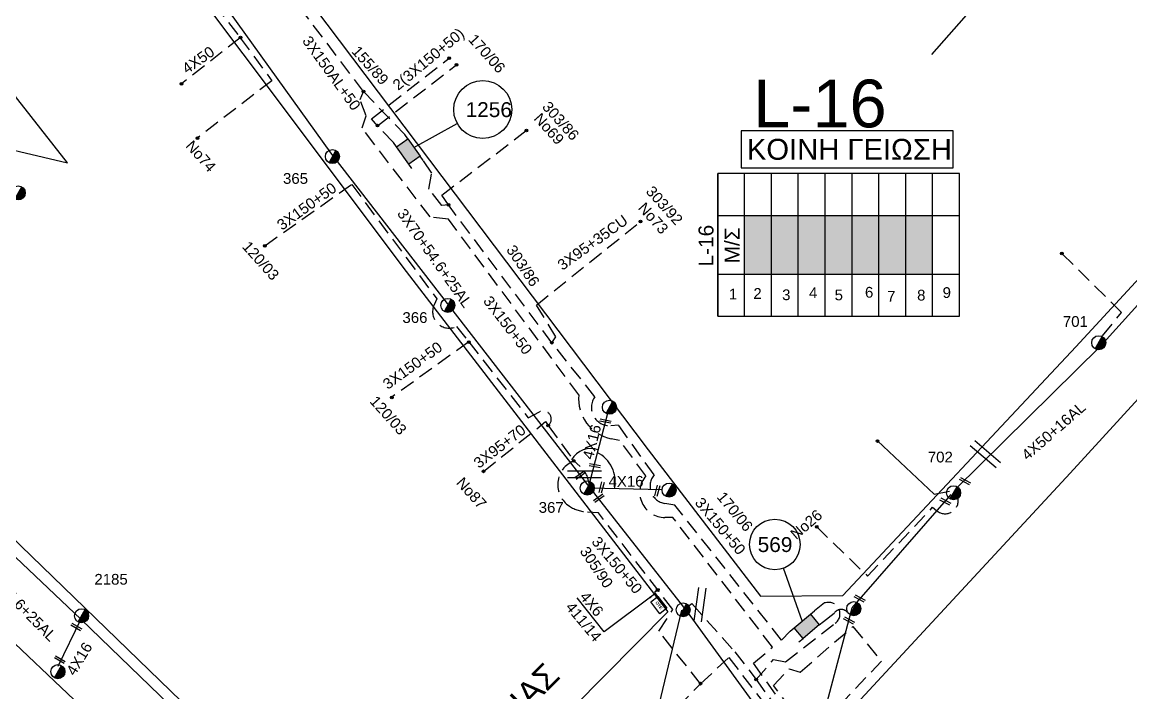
# Model space of a CAD drawing. Header units: millimetres. Extents: x 839 to 3144, y 747 to 1790.
# Drawn here: x 2443.5 to 2629.3, y 1458.9 to 1571.3 of the extents above; entities that cross this region are included whole.
import ezdxf
from ezdxf.enums import TextEntityAlignment as Align

# ---------------------------------------------------------------- set-up
doc = ezdxf.new("R2010")
doc.units = ezdxf.units.MM
doc.linetypes.add('DASHED', pattern=[19.05, 12.7, -6.35])
for name, color, linetype in [('Link Box 4 Διευθύνσεων', 7, 'Continuous'), ('Pillar OTE', 7, 'Continuous'), ('Ασφαλειοκιβώτια Χ.Τ 9 αναχωρήσεων', 7, 'Continuous'), ('Γέφυρες Εναερίου Δικτύου', 7, 'DASHED'), ('Γυμνά εναέρια ΧΤ (3Φ)   4x16AL', 7, 'Continuous'), ('Γυμνά εναέρια ΧΤ και ΦΟΠ (3Φ)   4x50+16AL', 7, 'Continuous'), ('Εναέρια παροχή ΧΤ 4x16', 7, 'SYN_LINE'), ('Επιγραφές - Σχήματα', 7, 'Continuous'), ('Καλώδια ΧΤ   3x150+50AL', 7, 'DASHED'), ('Καλώδια ΧΤ   3x150+50CU', 7, 'DASHED'), ('Καλώδια ΧΤ   3x150AL+50CU', 7, 'DASHED'), ('Καλώδια ΧΤ   3x95+35CU', 7, 'DASHED'), ('Καλώδια ΧΤ   4x50AL', 7, 'DASHED'), ('Μηχανική τομή', 7, 'Continuous'), ('Στύλος ΦΜ', 7, 'Continuous'), ('Στύλος ΦΜ @ 1', 7, 'Continuous'), ('Συνδέσεις', 7, 'Continuous'), ('Συνεστραμμένα ΧΤ   3x70+54.6+25AL', 7, 'SYN_LINE'), ('Τομή', 7, 'Continuous'), ('Υπόβαθρο ΔΕΗ', 7, 'Continuous')]:
    doc.layers.add(name, color=color, linetype=linetype)
doc.styles.get("Standard").update_dxf_attribs({"font": 'ARIAL.TTF'})
doc.linetypes.add('SYN_LINE', pattern='A,0.5,-0.0001,["/\\/\\/\\/",Standard,S=0.1,R=0,X=0,Y=-0.05],-0.25', length=0.7501)
doc.dimstyles.new('ISO-25', dxfattribs={"dimtxt": 2.5, "dimasz": 2.5, "dimexe": 1.25, "dimexo": 0.625, "dimtad": 1, "dimtxsty": 'Standard', "dimcen": 2.5, "dimadec": 0, "dimazin": 0, "dimtfac": 1, "dimtmove": 0, "dimatfit": 3, "dimfxl": 1, "dimarcsym": 0})

# ---------------------------------------------------------------- blocks, each defined once
blk = doc.blocks.new('ΑΣΦΑΛΕΙΟΚΙΒΩΤΙΟ ΥΠΟΣΤΑΘΜΟΥ 9 ΑΝΑΧΩΡΗΣΕΩΝ')
at = {"layer": 'Ασφαλειοκιβώτια Χ.Τ 9 αναχωρήσεων', "ltscale": 40}
for p, q in [((-23.8, 40.36), (24.02, 40.36)), ((-9.72, 40.36), (-9.72, -40.64)), ((9.94, 40.36), (9.94, -40.64)), ((-23.8, 31.36), (24.02, 31.36)), ((-23.8, 22.36), (24.02, 22.36)), ((-23.8, 13.36), (24.02, 13.36)), ((-23.8, 4.36), (24.02, 4.36)), ((-23.8, -4.64), (24.02, -4.64)), ((-23.8, -13.64), (24.02, -13.64)), ((-23.8, -22.64), (24.02, -22.64)), ((-23.8, -31.64), (24.02, -31.64))]:
    blk.add_line(p, q, dxfattribs=at)
at = {"layer": 'Ασφαλειοκιβώτια Χ.Τ 9 αναχωρήσεων'}
blk.add_lwpolyline([(-23.8, -40.64), (24.02, -40.64), (24.02, 40.36), (-23.8, 40.36)], close=True, dxfattribs=at)
for s, p in [('1', (-18.19, 36.66)), ('2', (-17.99, 28.44)), ('3', (-18.43, 18.79)), ('4', (-17.74, 9.77)), ('5', (-18.47, 1.19)), ('6', (-17.59, -8.98)), ('7', (-18.93, -16.39)), ('8', (-18.55, -26.45)), ('9', (-17.69, -35))]:
    blk.add_text(s, height=3.6, rotation=270, dxfattribs=at).set_placement(p)
at = {"layer": 'Ασφαλειοκιβώτια Χ.Τ 9 αναχωρήσεων', "ltscale": 40}
for tag, height, p in [('ΟΝΟΜΑ', 5, (-0.16, 44.31)), ('ΚΕΙΜΕΝΟ 1', 2, (17.06, 35.59)), ('ΚΕΙΜΕΝΟ 2', 2, (17.06, 26.88)), ('ΚΕΙΜΕΝΟ 3', 2, (17.06, 17.69)), ('ΚΕΙΜΕΝΟ 4', 2, (17.06, 8.71)), ('ΚΕΙΜΕΝΟ 5', 2, (17.06, -0.13)), ('ΚΕΙΜΕΝΟ 6', 2, (17.06, -9.05)), ('ΚΕΙΜΕΝΟ 7', 2, (17.06, -18.13)), ('ΚΕΙΜΕΝΟ 8', 2, (17.06, -26.85)), ('ΚΕΙΜΕΝΟ 9', 2, (17.06, -35.99)), ('ΣΧ', 2, (-0.1, -42.64))]:
    blk.add_attdef(tag, text='', height=height, dxfattribs=at).set_placement(p, align=Align.MIDDLE_CENTER)
blk = doc.blocks.new('ΥΠΑΡΧΩΝ ΤΣΙΜΕΝΤΕΝΙΟΣ ΣΤΥΛΟΣ')
at = {"layer": 'Στύλος ΦΜ'}
blk.add_hatch(color=7, dxfattribs=at).paths.add_polyline_path([(-1.29, -2.28, 0.574793), (2.62, 0, 0.268822), (1.3, 2.27)])
at = {"layer": 'Στύλος ΦΜ', "color": 7}
blk.add_line((-1.29, -2.28), (1.3, 2.27), dxfattribs=at)
blk.add_circle((0, 0), 2.62, dxfattribs=at)
at = {"layer": 'Στύλος ΦΜ', "flags": 4}
for tag, p in [('ΑΡΙΘΜΟΣ', (-4.68, 8.05)), ('ΤΥΠΟΣ', (-4.91, 3.03))]:
    blk.add_attdef(tag, p, '', height=4, dxfattribs=at)
blk = doc.blocks.new('ΤΟΜΗ')
at = {"layer": 'Τομή', "ltscale": 40}
for p, q in [((-5.68, 0), (5.68, 0)), ((5.68, -2.33), (-5.68, -2.33))]:
    blk.add_line(p, q, dxfattribs=at)
blk = doc.blocks.new('LINK BOX 4 ΑΝΑΧΩΡΗΣΕΩΝ')
at = {"layer": 'Link Box 4 Διευθύνσεων', "ltscale": 40}
blk.add_hatch(color=256, dxfattribs=at).paths.add_polyline_path([(-3.54, 0), (-3.54, -4.67), (3.54, -4.67), (3.54, 0)])
for p, q in [((-3.54, 0), (-5.33, 0)), ((5.33, 0), (3.54, 0)), ((-3.54, -4.67), (-5.33, -4.67)), ((5.33, -4.67), (3.54, -4.67))]:
    blk.add_line(p, q, dxfattribs=at)
blk.add_lwpolyline([(-3.54, -4.67), (-3.54, 0), (3.54, 0), (3.54, -4.67)], close=True, dxfattribs=at)
blk = doc.blocks.new('ΜΗΧΑΝΙΚΗ ΤΟΜΗ')
at = {"layer": 'Μηχανική τομή', "ltscale": 40}
for p, q in [((-1.89, 0.78), (1.89, 0.78)), ((1.89, 0), (-1.89, 0))]:
    blk.add_line(p, q, dxfattribs=at)
blk = doc.blocks.new('A$C3F94617C')
at = {"layer": 'Μηχανική τομή', "xscale": 0.5, "yscale": 0.5, "zscale": 0.5}
blk.add_blockref('ΜΗΧΑΝΙΚΗ ΤΟΜΗ', (0.95, 0), dxfattribs=at)
blk = doc.blocks.new('_ΣΥΝΔΕΣΗ')
at = {"layer": 'Συνδέσεις', "linetype": 'SYN_LINE', "ltscale": 40}
blk.add_hatch(color=256, dxfattribs=at).paths.add_polyline_path([(0.5, -0.01, 1), (-0.5, -0.01, 1)])
at = {"layer": 'Συνδέσεις'}
blk.add_circle((0, -0.01), 0.5, dxfattribs=at)
blk = doc.blocks.new('TSONTA XT1')
at = {"ltscale": 40}
h = blk.add_hatch(color=256, dxfattribs=at)
h.dxf.hatch_style = 1
h.paths.add_polyline_path([(595.96, 2487.66), (597.07, 2488.77), (595.96, 2489.87), (594.85, 2488.77)])
blk.add_lwpolyline([(594.85, 2488.77), (595.96, 2489.87), (597.07, 2488.77), (595.96, 2487.66)], close=True, dxfattribs=at)
blk = doc.blocks.new('PILLAR ΟΤΕ')
at = {"layer": 'Pillar OTE', "ltscale": 40}
blk.add_lwpolyline([(-3.31, 2.02), (3.39, 2.02), (3.39, -1.99), (-3.31, -1.99)], close=True, dxfattribs=at)
at = {"layer": 'Pillar OTE', "insert": (-1.81, 0.71), "char_height": 1.3575, "width": 109.961, "attachment_point": 1}
blk.add_mtext('{\\fArial|b1|i0|c161|p34;OTE}', dxfattribs=at)

msp = doc.modelspace()

# ---------------------------------------------------------------- hatches: boundary and pattern name
at = {"layer": 'Ασφαλειοκιβώτια Χ.Τ 9 αναχωρήσεων', "ltscale": 0.2}
for color, points in [(151, [(2564.53, 1538.85), (2564.53, 1529.03), (2569.03, 1529.03), (2569.03, 1538.85)]), (6, [(2569.03, 1538.85), (2569.03, 1529.03), (2573.53, 1529.03), (2573.53, 1538.85)]), (85, [(2573.53, 1538.85), (2573.53, 1529.03), (2578.03, 1529.03), (2578.03, 1538.85)]), (1, [(2578.03, 1538.85), (2578.03, 1529.03), (2582.53, 1529.03), (2582.53, 1538.85)]), (2, [(2582.53, 1538.85), (2582.53, 1529.03), (2587.03, 1529.03), (2587.03, 1538.85)]), (27, [(2587.03, 1538.85), (2587.03, 1529.03), (2591.53, 1529.03), (2591.53, 1538.85)]), (30, [(2591.53, 1538.85), (2591.53, 1529.03), (2596.03, 1529.03), (2596.03, 1538.85)])]:
    msp.add_hatch(color=color, dxfattribs=at).paths.add_polyline_path(points)

# ---------------------------------------------------------------- linework, layer by layer
at = {"layer": 'Γέφυρες Εναερίου Δικτύου', "color": 6, "ltscale": 0.2}
for points in [[(2500.67, 1559.62), (2487.9, 1576.51), (2486.51, 1576.68, -0.588524), (2484.78, 1580.91), (2475.76, 1592.77), (2471.36, 1598.06), (2470.25, 1599.89)], [(2579.15, 1441.33, 0.357235), (2579.59, 1446.6, 0.157306), (2576.27, 1449.27), (2566.01, 1463.84), (2569.21, 1466.48), (2552.52, 1488.24), (2551.17, 1488.24, -0.641564), (2547.98, 1495.21), (2543.58, 1501.16), (2542.16, 1501.45, -0.387263), (2536.75, 1508.79), (2514.89, 1538.24), (2511.81, 1538.61), (2500.42, 1553.53), (2501.11, 1555.54), (2500.1, 1558.3), (2500.67, 1559.62), (2507.57, 1552.44)]]:
    msp.add_lwpolyline(points, format="xyb", dxfattribs=at)
at = {"layer": 'Γέφυρες Εναερίου Δικτύου', "color": 2, "ltscale": 0.2}
msp.add_lwpolyline([(2480, 1568.66), (2485.3, 1561.44), (2472.82, 1551.86)], dxfattribs=at)
at = {"layer": 'Γέφυρες Εναερίου Δικτύου', "color": 85, "ltscale": 0.2}
for points in [[(2502.99, 1553.91), (2501.98, 1555.08), (2515, 1565.22)], [(2505.66, 1551.09), (2502.99, 1553.91), (2516.25, 1564.1)], [(2514.9, 1540.62), (2513.8, 1542.26), (2528.45, 1553.49)]]:
    msp.add_lwpolyline(points, dxfattribs=at)
at = {"layer": 'Γέφυρες Εναερίου Δικτύου', "color": 1, "ltscale": 0.2}
for points in [[(2498.68, 1544.07), (2512.96, 1524.89), (2512.49, 1523.86, 0.706366), (2516.24, 1520.27), (2518.3, 1517.66), (2528.27, 1504.95), (2530.17, 1505.93, -0.914749), (2531.61, 1503.67), (2535.93, 1497.72)], [(2526.77, 1431.72), (2528.06, 1433.26), (2529.18, 1432.15), (2557.15, 1460.38), (2561.87, 1464.76), (2575.75, 1446.76), (2576.62, 1446.58, -0.598512), (2578.09, 1442.65, -0.486573)]]:
    msp.add_lwpolyline(points, format="xyb", dxfattribs=at)
at = {"layer": 'Γέφυρες Εναερίου Δικτύου', "color": 133, "ltscale": 0.2}
msp.add_lwpolyline([(2624.53, 1518.67), (2627.69, 1522.6), (2617.69, 1532.5)], dxfattribs=at)
at = {"layer": 'Γέφυρες Εναερίου Δικτύου', "color": 1, "ltscale": 0.2}
for points in [[(2518.3, 1517.66), (2505.38, 1508.39)], [(2520.77, 1495.97), (2531.17, 1504.3), (2531.61, 1503.67)]]:
    msp.add_lwpolyline(points, dxfattribs=at)
at = {"layer": 'Γέφυρες Εναερίου Δικτύου', "color": 27, "linetype": 'SYN_LINE', "ltscale": 15}
msp.add_lwpolyline([(2586.8, 1501.06), (2596.32, 1492.15), (2598.87, 1492.66)], dxfattribs=at)
at = {"layer": 'Γέφυρες Εναερίου Δικτύου', "color": 27, "linetype": 'Continuous', "ltscale": 0.2}
msp.add_lwpolyline([(2582.55, 1473.1), (2599.16, 1492.11)], dxfattribs=at)
at = {"layer": 'Γέφυρες Εναερίου Δικτύου', "color": 27, "ltscale": 0.2}
for points in [[(2576.61, 1486.67), (2585.13, 1478.41), (2596.04, 1489.95), (2596.76, 1489.36, 0.691209), (2600.3, 1491.41, -1.177552)], [(2577.73, 1470.8), (2579.54, 1472.22, -0.475913), (2581.72, 1472.39, 0.107065)]]:
    msp.add_lwpolyline(points, format="xyb", dxfattribs=at)
at = {"layer": 'Γέφυρες Εναερίου Δικτύου', "color": 85, "ltscale": 0.2}
for points in [[(2554.57, 1472.98), (2555.66, 1473.8), (2562.91, 1465.74), (2566.45, 1461.09), (2572.43, 1452.81), (2576.43, 1447.57), (2577.63, 1447.05, -0.540563), (2578.58, 1442.03, -0.489729)], [(2566.45, 1461.09), (2569.37, 1464.44), (2571.38, 1464.05), (2579.71, 1470.52, 0.864836), (2577.94, 1473.91), (2576.24, 1472.6)]]:
    msp.add_lwpolyline(points, format="xyb", dxfattribs=at)
at = {"layer": 'Γέφυρες Εναερίου Δικτύου', "color": 27, "linetype": 'SYN_LINE', "ltscale": 20}
msp.add_lwpolyline([(2575.37, 1445.87), (2582.55, 1473.1)], dxfattribs=at)
at = {"layer": 'Γυμνά εναέρια ΧΤ (3Φ)   4x16AL', "color": 1, "linetype": 'Continuous', "ltscale": 0.2}
for points in [[(2538.48, 1493.72), (2541.61, 1505.72)], [(2538.66, 1493.21), (2550.77, 1492.92)]]:
    msp.add_lwpolyline(points, dxfattribs=at)
at = {"layer": 'Γυμνά εναέρια ΧΤ και ΦΟΠ (3Φ)   4x50+16AL', "color": 133, "ltscale": 0.2}
msp.add_lwpolyline([(2599.9, 1493.04), (2624.11, 1516.92), (2648.28, 1543.65), (2676.09, 1571.36), (2704.5, 1592.23), (2732.69, 1613), (2758.56, 1632.98), (2785.73, 1642.34)], dxfattribs=at)
at = {"layer": 'Γυμνά εναέρια ΧΤ και ΦΟΠ (3Φ)   4x50+16AL', "color": 1, "ltscale": 0.2}
msp.add_lwpolyline([(2514.57, 1414.26), (2533.03, 1433.69), (2548.31, 1448.91), (2554.01, 1472.69)], dxfattribs=at)
at = {"layer": 'Εναέρια παροχή ΧΤ 4x16', "color": 27, "ltscale": 20}
msp.add_lwpolyline([(2453.3, 1471.17), (2449.44, 1463.26)], dxfattribs=at)
at = {"layer": 'Επιγραφές - Σχήματα', "linetype": 'Continuous', "ltscale": 0.2}
for p, q in [((2509.11, 1550.27), (2516.38, 1554.28)), ((2574.19, 1470.89), (2571.02, 1479.73))]:
    msp.add_line(p, q, dxfattribs=at)
at = {"layer": 'Επιγραφές - Σχήματα', "color": 190}
msp.add_lwpolyline([(2563.96, 1546.87), (2599.47, 1546.87), (2599.47, 1553.04), (2563.96, 1553.04)], close=True, dxfattribs=at)
at = {"layer": 'Επιγραφές - Σχήματα', "ltscale": 0.2}
for centre, radius in [((2520.64, 1556.62), 4.86), ((2569.59, 1483.72), 4.24)]:
    msp.add_circle(centre, radius, dxfattribs=at)
at = {"layer": 'Επιγραφές - Σχήματα', "linetype": 'Continuous', "ltscale": 0.2}
for centre, radius, start, end in [((2538.72, 1496.16), 3.63, 68.3962, 151.1547), ((2537.37, 1494.24), 5.48, 347.992, 63.6718)]:
    msp.add_arc(centre, radius, start, end, dxfattribs=at)
at = {"layer": 'Καλώδια ΧΤ   3x150+50AL', "color": 85, "ltscale": 0.2}
msp.add_lwpolyline([(2572.14, 1469.19), (2570.7, 1467.7), (2552.86, 1490.32), (2551.15, 1490.59, -0.583474), (2549.37, 1495.38), (2543.4, 1503.69), (2542.1, 1503.62, -0.627418), (2539.43, 1508.48), (2532.23, 1517.54), (2514.9, 1540.62), (2513.8, 1540.55), (2511.61, 1543.29), (2512.11, 1545.94), (2510.65, 1548.1)], format="xyb", dxfattribs=at)
at = {"layer": 'Καλώδια ΧΤ   3x150+50AL', "color": 1, "ltscale": 0.2}
msp.add_lwpolyline([(2484.12, 1533.79), (2498.68, 1544.07)], dxfattribs=at)
at = {"layer": 'Καλώδια ΧΤ   3x150+50AL', "color": 30, "ltscale": 0.2}
msp.add_lwpolyline([(2579.7, 1440.64, 0.528949), (2577.02, 1450), (2569.37, 1460.08), (2572.01, 1462.85), (2573.86, 1462.32), (2582.66, 1469.97), (2587.46, 1464.17), (2579.85, 1456.13), (2593.44, 1437.34), (2594.43, 1435.8), (2605.7, 1419.74), (2607.88, 1421.28), (2609.01, 1419.03), (2609.85, 1419.17, -1.314314), (2609.57, 1416.5)], format="xyb", dxfattribs=at)
at = {"layer": 'Καλώδια ΧΤ   3x150+50CU', "color": 1, "ltscale": 0.2}
msp.add_lwpolyline([(2557.15, 1460.38), (2550.14, 1469.16), (2552.5, 1472.8), (2540.05, 1489.03), (2538.19, 1489.14, -0.127359), (2535.18, 1490.13, -0.6136), (2535.93, 1497.72), (2536.97, 1496.79, -0.19656), (2538.48, 1493.72, 0.93399)], format="xyb", dxfattribs=at)
at = {"layer": 'Καλώδια ΧΤ   3x150AL+50CU', "color": 1, "linetype": 'DASHED', "ltscale": 0.5}
msp.add_lwpolyline([(2549.7, 1475.89), (2549.41, 1475.64), (2549.94, 1475.01)], dxfattribs=at)
at = {"layer": 'Καλώδια ΧΤ   3x95+35CU', "color": 85, "ltscale": 0.2}
msp.add_lwpolyline([(2532.23, 1517.54), (2532.91, 1518.5), (2529.63, 1523.84), (2547.07, 1537.83)], dxfattribs=at)
at = {"layer": 'Καλώδια ΧΤ   4x50AL', "color": 2, "ltscale": 0.2}
msp.add_lwpolyline([(2473.37, 1577.22), (2480, 1568.66), (2470.14, 1560.95)], dxfattribs=at)
at = {"layer": 'Συνεστραμμένα ΧΤ   3x70+54.6+25AL', "color": 2, "ltscale": 20}
msp.add_lwpolyline([(2574.85, 1445.03), (2554.98, 1472.44), (2538.66, 1493.21), (2515.15, 1523.58), (2495.35, 1549.15), (2472.95, 1580.35), (2454.52, 1603.83), (2431.94, 1634.82)], dxfattribs=at)
at = {"layer": 'Συνεστραμμένα ΧΤ   3x70+54.6+25AL', "color": 27, "ltscale": 20}
msp.add_lwpolyline([(2513.47, 1413.94), (2481.41, 1444.05), (2453.3, 1471.17), (2425.94, 1497.11)], dxfattribs=at)
at = {"layer": 'Υπόβαθρο ΔΕΗ'}
for points in [[(2426.85, 1766.3), (2387.21, 1711.51), (2434.67, 1649.46), (2489.97, 1707.57), (2479.68, 1717.85), (2488.37, 1726.27), (2505.4, 1708.16), (2441.21, 1640.35), (2492.26, 1573.86), (2548.36, 1499.59), (2567.17, 1475.07), (2580.99, 1475.16), (2620.05, 1516.82), (2664.68, 1565.25), (2636.17, 1611.67), (2595.85, 1565.83)], [(2433.98, 1551.68), (2451.07, 1547.67), (2353.76, 1671.77), (2369.41, 1698.41), (2379.38, 1699.2), (2453.04, 1602.47), (2507.82, 1529.48), (2551.64, 1472.45), (2504.2, 1424.43), (2416.27, 1509.59), (2351.23, 1571.11)], [(2541, 1469.09), (2536.44, 1474.8)]]:
    msp.add_lwpolyline(points, dxfattribs=at)
for points in [[(2581.88, 1455.49), (2649.56, 1361.89), (2681.23, 1317.93), (2687.56, 1318.82), (2751.73, 1419.26), (2707.21, 1494.94), (2672.08, 1553.62), (2619.06, 1495.67)], [(2359.45, 1532.18), (2367.27, 1538.24), (2464.28, 1446.15), (2494.51, 1416.39), (2443.77, 1387.97), (2384.48, 1490.8)]]:
    msp.add_lwpolyline(points, close=True, dxfattribs=at)

# ---------------------------------------------------------------- block references
at = {"layer": 'Link Box 4 Διευθύνσεων'}
for p, xscale, yscale, zscale, rotation in [((2509.11, 1550.27), 0.5000000000003142, 0.5000000000003142, 0.5000000000003142, 305.3333661697489), ((2575.68, 1469.1), 0.5000000000002269, 0.5000000000002269, 0.5000000000002269, 219.6944541561226)]:
    msp.add_blockref('LINK BOX 4 ΑΝΑΧΩΡΗΣΕΩΝ', p, dxfattribs=dict(at, xscale=xscale, yscale=yscale, zscale=zscale, rotation=rotation))
at = {"layer": 'Pillar OTE', "xscale": 0.375, "yscale": 0.375, "zscale": 0.375, "rotation": 307.5416877928374}
msp.add_blockref('PILLAR ΟΤΕ', (2550.14, 1473.57), dxfattribs=at)
at = {"layer": 'Ασφαλειοκιβώτια Χ.Τ 9 αναχωρήσεων', "xscale": 0.5, "yscale": 0.5, "zscale": 0.5, "rotation": 90}
msp.add_blockref('ΑΣΦΑΛΕΙΟΚΙΒΩΤΙΟ ΥΠΟΣΤΑΘΜΟΥ 9 ΑΝΑΧΩΡΗΣΕΩΝ', (2580.21, 1533.88), dxfattribs=at).add_auto_attribs({'ΟΝΟΜΑ': 'L-16'})
at = {"layer": 'Επιγραφές - Σχήματα', "ltscale": 0.2}
for p, rotation in [((2540.22, 1504.38), 349.0775301379986), ((2536.28, 1494.6), 35.79954785100335), ((2538.46, 1496.91), 349.0775301379986), ((2540.51, 1492.3), 75.07516287047345), ((2600.54, 1494.62), 331.9827072145849), ((2539.45, 1490.77), 35.79954785100334), ((2549.83, 1491.74), 75.07516287047345), ((2597.24, 1491.17), 331.9827072145851), ((2582.88, 1474.93), 331.9827072145851), ((2581.08, 1471.25), 331.9827072145851), ((2451.6, 1470.19), 329.7083494834487), ((2448.85, 1464.7), 329.7083494834487)]:
    msp.add_blockref('A$C3F94617C', p, dxfattribs=dict(at, rotation=rotation))
at = {"layer": 'Στύλος ΦΜ @ 1', "ltscale": 40}
ref = msp.add_blockref('ΥΠΑΡΧΩΝ ΤΣΙΜΕΝΤΕΝΙΟΣ ΣΤΥΛΟΣ', (2495.46, 1548.73), dxfattribs=dict(at, xscale=0.4499999999998181, yscale=0.4499999999998181, zscale=0.4499999999998181))
ref.add_attrib('ΤΥΠΟΣ', '365', (2487.17, 1544.16), dxfattribs={"layer": 'Στύλος ΦΜ', "height": 1.8, "flags": 4})
at = {"layer": 'Στύλος ΦΜ @ 1', "ltscale": 40, "xscale": 0.4499999999998181, "yscale": 0.4499999999998181, "zscale": 0.4499999999998181}
for p in [(2442.8, 1542.64), (2541.88, 1506.71), (2551.87, 1492.84), (2554.23, 1472.76), (2582.82, 1472.96), (2449.44, 1462.4)]:
    msp.add_blockref('ΥΠΑΡΧΩΝ ΤΣΙΜΕΝΤΕΝΙΟΣ ΣΤΥΛΟΣ', p, dxfattribs=at)
at = {"layer": 'Στύλος ΦΜ @ 1', "ltscale": 40}
ref = msp.add_blockref('ΥΠΑΡΧΩΝ ΤΣΙΜΕΝΤΕΝΙΟΣ ΣΤΥΛΟΣ', (2514.79, 1523.79), dxfattribs=dict(at, xscale=0.4499999999998181, yscale=0.4499999999998181, zscale=0.4499999999998181))
ref.add_attrib('ΑΡΙΘΜΟΣ', '366', (2507.19, 1520.85), dxfattribs={"layer": 'Στύλος ΦΜ', "height": 1.8, "flags": 4})
ref = msp.add_blockref('ΥΠΑΡΧΩΝ ΤΣΙΜΕΝΤΕΝΙΟΣ ΣΤΥΛΟΣ', (2623.87, 1517.53), dxfattribs=dict(at, xscale=0.4499999999998181, yscale=0.4499999999998181, zscale=0.4499999999998181))
ref.add_attrib('ΤΥΠΟΣ', '701', (2617.86, 1520.19), dxfattribs={"layer": 'Στύλος ΦΜ', "height": 1.8, "flags": 4})
ref = msp.add_blockref('ΥΠΑΡΧΩΝ ΤΣΙΜΕΝΤΕΝΙΟΣ ΣΤΥΛΟΣ', (2599.54, 1492.38), dxfattribs=dict(at, xscale=0.4499999999998181, yscale=0.4499999999998181, zscale=0.4499999999998181))
ref.add_attrib('ΤΥΠΟΣ', '702', (2595.23, 1497.47), dxfattribs={"layer": 'Στύλος ΦΜ', "height": 1.8, "flags": 4})
ref = msp.add_blockref('ΥΠΑΡΧΩΝ ΤΣΙΜΕΝΤΕΝΙΟΣ ΣΤΥΛΟΣ', (2538.16, 1493.18), dxfattribs=dict(at, xscale=0.4499999999998181, yscale=0.4499999999998181, zscale=0.4499999999998181))
ref.add_attrib('ΤΥΠΟΣ', '367', (2530.02, 1489.02), dxfattribs={"layer": 'Στύλος ΦΜ', "height": 1.8, "flags": 4})
ref = msp.add_blockref('ΥΠΑΡΧΩΝ ΤΣΙΜΕΝΤΕΝΙΟΣ ΣΤΥΛΟΣ', (2453.42, 1471.77), dxfattribs=dict(at, xscale=0.4499999999998181, yscale=0.4499999999998181, zscale=0.4499999999998181))
ref.add_attrib('ΤΥΠΟΣ', '2185', (2455.56, 1476.98), dxfattribs={"layer": 'Στύλος ΦΜ', "height": 1.8, "flags": 4})
at = {"layer": 'Συνδέσεις', "xscale": 0.4500000000000455, "yscale": 0.4500000000000455, "zscale": 0.4500000000000455}
for p in [(2480.05, 1568.68), (2515, 1565.22), (2516.26, 1564.11), (2470.15, 1560.93), (2500.67, 1559.63), (2502.99, 1553.92), (2527.95, 1553.11), (2472.83, 1551.84), (2514.9, 1540.63), (2547.08, 1537.84), (2484.13, 1533.77), (2617.69, 1532.5), (2518.31, 1517.64), (2532.23, 1517.54), (2505.39, 1508.37), (2531.61, 1503.68), (2586.8, 1501.06), (2535.93, 1497.72), (2520.78, 1495.98), (2576.61, 1486.67), (2557.16, 1460.39), (2566.46, 1461.1)]:
    msp.add_blockref('_ΣΥΝΔΕΣΗ', p, dxfattribs=at)
at = {"layer": 'Συνδέσεις', "xscale": 0.3037223324369798, "yscale": 0.3037223324369798, "zscale": 0.3037223324369798, "rotation": 37.76155465700435}
msp.add_blockref('TSONTA XT1', (2869.76, 767.67), dxfattribs=at)
at = {"layer": 'Τομή'}
for p, xscale, yscale, zscale, rotation in [((2604.51, 1498.41), 0.4999999999998046, 0.4999999999998046, 0.4999999999998046, 139.7905529720991), ((2556.48, 1473.72), 0.5000000000000279, 0.5000000000000279, 0.5000000000000279, 81.86215287006658)]:
    msp.add_blockref('ΤΟΜΗ', p, dxfattribs=dict(at, xscale=xscale, yscale=yscale, zscale=zscale, rotation=rotation))
at = {"layer": 'Τομή', "xscale": 0.5, "yscale": 0.5, "zscale": 0.5}
msp.add_blockref('ΤΟΜΗ', (2537.7, 1496.07), dxfattribs=at)

# ---------------------------------------------------------------- texts
at = {"layer": 'Γυμνά εναέρια ΧΤ (3Φ)   4x16AL', "ltscale": 0.2, "char_height": 1.8, "width": 9.756, "attachment_point": 1}
for insert, rotation in [((2537.35, 1498.28), 76.016), ((2541.71, 1495.16), 0.4931)]:
    msp.add_mtext('4Χ16', dxfattribs=dict(at, insert=insert, rotation=rotation))
at = {"layer": 'Γυμνά εναέρια ΧΤ και ΦΟΠ (3Φ)   4x50+16AL', "ltscale": 0.2}
msp.add_text('4X50+16AL', height=1.8, rotation=41.3207, dxfattribs=at).set_placement((2616.29, 1502.75), align=Align.MIDDLE)
at = {"layer": 'Εναέρια παροχή ΧΤ 4x16', "ltscale": 20}
msp.add_text('4X16', height=1.8, rotation=58.7121, dxfattribs=at).set_placement((2453.02, 1464.56), align=Align.MIDDLE)
at = {"layer": 'Επιγραφές - Σχήματα', "ltscale": 0.2, "attachment_point": 1}
for s, insert, char_height, width, rotation in [('170/06', (2519.45, 1569.47), 1.8, 9.756, 311.8928), ('155/89', (2499.89, 1567.49), 1.8, 9.756, 311.8928), ('303/86', (2531.82, 1558.19), 1.8, 9.756, 311.8928), ('Νο69', (2530.42, 1556.22), 1.8, 9.756, 311.8928), ('Νο74', (2472.07, 1551.64), 1.8, 9.756, 311.8928), ('303/92', (2549.2, 1544.01), 1.8, 9.756, 311.8928), ('Νο73', (2547.89, 1541.24), 1.8, 9.756, 311.8928), ('Μ/Σ', (2561.18, 1530.83), 2.5, 3.1098, 90), ('120/03', (2481.55, 1534.75), 1.8, 9.756, 311.8928), ('303/86', (2526, 1534.13), 1.8, 9.756, 303.9529), ('120/03', (2502.92, 1508.83), 1.8, 9.756, 311.8928), ('Νο87', (2517.42, 1495.18), 1.8, 9.756, 311.8928), ('170/06', (2561.15, 1492.77), 1.8, 9.756, 309.6608), ('Νο26', (2571.99, 1485.8), 1.8, 9.756, 40.7577), ('305/90', (2538.31, 1483.6), 1.8, 9.756, 303.9529), ('4Χ6', (2538.17, 1476.05), 1.8, 9.756, 309.6608), ('411/14', (2535.8, 1474.3), 1.8, 9.756, 309.6608), ('ΜΑΚΕΔΟΝΙΑΣ', (2505.13, 1438.17), 4, 68.291, 45.2633)]:
    msp.add_mtext(s, dxfattribs=dict(at, insert=insert, char_height=char_height, width=width, rotation=rotation))
for s, insert, char_height, width in [('L-16', (2565.96, 1561.63), 8, 39.9345), ('1256', (2517.77, 1557.85), 2.5, 11.4152), ('569', (2566.71, 1484.95), 2.5, 11.4152)]:
    msp.add_mtext(s, dxfattribs=dict(at, insert=insert, char_height=char_height, width=width))
at = {"layer": 'Επιγραφές - Σχήματα', "color": 190, "insert": (2564.91, 1551.7), "char_height": 3.5, "width": 35.1311, "attachment_point": 1}
msp.add_mtext('KOINH ΓΕΙΩΣΗ', dxfattribs=at)
at = {"layer": 'Καλώδια ΧΤ   3x150+50AL', "ltscale": 0.2, "char_height": 1.8, "width": 8.6205, "attachment_point": 1}
for s, insert, rotation in [('2(3Χ150+50)', (2505.33, 1561.12), 39.5676), ('3Χ150AL+50', (2491.76, 1569.17), 305.8344), ('3Χ150+50', (2485.94, 1537.74), 36.0053), ('3Χ150+50', (2522.04, 1525.59), 307.5452), ('3Χ150+50', (2503.67, 1511.06), 36.0053)]:
    msp.add_mtext(s, dxfattribs=dict(at, insert=insert, rotation=rotation))
at = {"layer": 'Καλώδια ΧΤ   3x150+50CU', "ltscale": 0.2}
for p in [(2560.46, 1486.81), (2543.15, 1480.27)]:
    msp.add_text('3X150+50', height=1.8, rotation=309.8324, dxfattribs=at).set_placement(p, align=Align.MIDDLE)
at = {"layer": 'Καλώδια ΧΤ   3x95+35CU', "ltscale": 0.2}
for s, rotation, p in [('3X95+35CU', 35.8838, (2539.05, 1534.33)), ('3X95+70', 37.4998, (2523.47, 1500.17))]:
    msp.add_text(s, height=1.8, rotation=rotation, dxfattribs=at).set_placement(p, align=Align.MIDDLE)
at = {"layer": 'Καλώδια ΧΤ   4x50AL', "ltscale": 0.2, "insert": (2470.04, 1563.98), "char_height": 1.8, "width": 9.756, "attachment_point": 1, "rotation": 35.0078}
msp.add_mtext('4Χ50', dxfattribs=at)
at = {"layer": 'Συνεστραμμένα ΧΤ   3x70+54.6+25AL', "ltscale": 20}
for rotation, p in [(305.3369, (2512.6, 1531.72)), (314.4242, (2441.88, 1474.93))]:
    msp.add_text('3X70+54.6+25AL', height=1.8, rotation=rotation, dxfattribs=at).set_placement(p, align=Align.MIDDLE)

# ---------------------------------------------------------------- leaders
at = {"layer": 'Επιγραφές - Σχήματα', "ltscale": 40}
msp.add_leader([(2549.41, 1475.39), (2541, 1469.09)], dimstyle='ISO-25', override={"dimasz": 1, "dimtad": 0}, dxfattribs=at)

doc.saveas('drawing.dxf')
